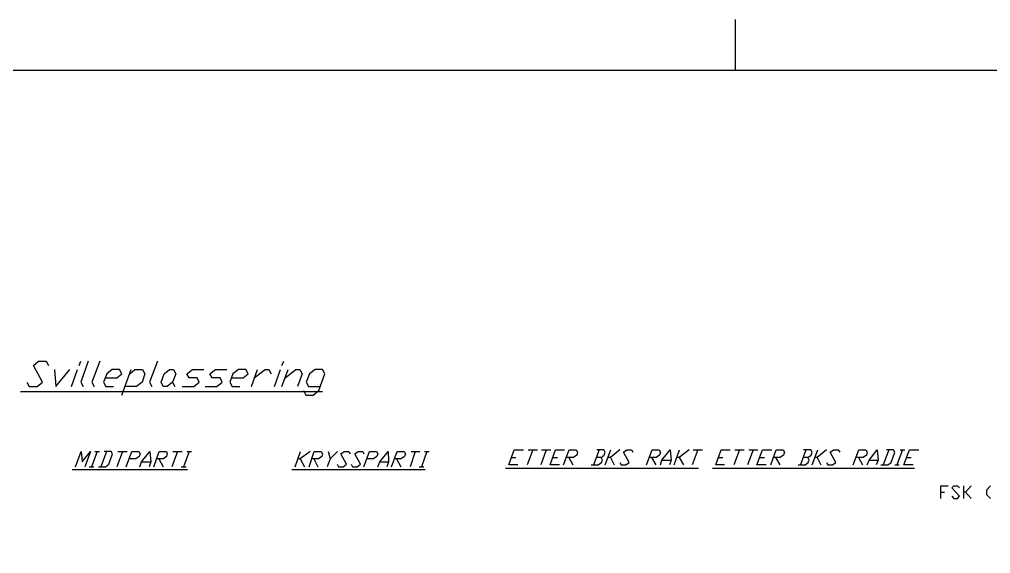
# Model space of a CAD drawing. Header units: millimetres. Extents: x -45 to 90, y -17 to 16.
# Drawn here: x -23.04 to -13.53, y 2.9 to 8.14 of the extents above; entities that cross this region are included whole.
import ezdxf

# ---------------------------------------------------------------- set-up
doc = ezdxf.new("R2010")
doc.units = ezdxf.units.MM
doc.layers.add('PDF_Geometry', color=7, linetype='Continuous')

msp = doc.modelspace()

# ---------------------------------------------------------------- linework, layer by layer
at = {"layer": 'PDF_Geometry', "lineweight": 25}
for points in [[(-16.0261, 8.1368), (-16.0261, 7.6371)], [(-22.9664, 4.5795), (-22.9435, 4.5383), (-22.8656, 4.5383), (-22.8152, 4.5795), (-22.9023, 4.7446), (-22.8518, 4.7858), (-22.7785, 4.7858), (-22.7556, 4.7446)], [(-22.453, 4.7446), (-22.4393, 4.7858)], [(-22.3659, 4.7858), (-22.4393, 4.5795), (-22.4163, 4.5383)], [(-22.2513, 4.7858), (-22.3292, 4.5795), (-22.3063, 4.5383)], [(-21.6875, 4.7858), (-21.7654, 4.5795), (-21.7425, 4.5383)], [(-20.4681, 4.7446), (-20.4498, 4.7858)], [(-22.696, 4.7033), (-22.6822, 4.5383), (-22.5447, 4.7033)], [(-22.5309, 4.5383), (-22.4714, 4.7033)], [(-22.2009, 4.6208), (-22.0863, 4.6208), (-22.0359, 4.662), (-22.0588, 4.7033), (-22.1321, 4.7033), (-22.1826, 4.662), (-22.2146, 4.5795), (-22.1917, 4.5383), (-22.1184, 4.5383)], [(-22.0359, 4.4512), (-21.9442, 4.7033)], [(-21.9579, 4.662), (-21.9075, 4.7033), (-21.8342, 4.7033), (-21.8112, 4.662), (-21.8387, 4.5795), (-21.8938, 4.5383), (-22.0038, 4.5383)], [(-21.4445, 4.5383), (-21.3299, 4.5383), (-21.2795, 4.5795), (-21.2978, 4.6208), (-21.3757, 4.6208), (-21.3987, 4.662), (-21.3437, 4.7033), (-21.2336, 4.7033)], [(-21.2199, 4.5383), (-21.1053, 4.5383), (-21.0549, 4.5795), (-21.0732, 4.6208), (-21.1511, 4.6208), (-21.174, 4.662), (-21.119, 4.7033), (-21.009, 4.7033)], [(-20.9632, 4.6208), (-20.8486, 4.6208), (-20.7981, 4.662), (-20.8211, 4.7033), (-20.8944, 4.7033), (-20.9494, 4.662), (-20.9769, 4.5795), (-20.954, 4.5383), (-20.8807, 4.5383)], [(-20.7661, 4.5383), (-20.7065, 4.7033)], [(-20.7386, 4.6208), (-20.6331, 4.7033), (-20.5964, 4.7033), (-20.5735, 4.662)], [(-20.5414, 4.5383), (-20.4818, 4.7033)], [(-20.4681, 4.5383), (-20.4085, 4.7033)], [(-20.436, 4.6208), (-20.3306, 4.7033), (-20.2939, 4.7033), (-20.271, 4.662), (-20.3168, 4.5383)], [(-20.2572, 4.497), (-20.2343, 4.4512), (-20.161, 4.4512), (-20.1059, 4.497), (-20.0464, 4.662), (-20.0693, 4.7033), (-20.1426, 4.7033), (-20.1976, 4.662), (-20.2297, 4.5795), (-20.2068, 4.5383), (-20.0922, 4.5383)], [(-21.5408, 4.5795), (-21.5179, 4.5383)], [(-23.0306, 4.4879), (-20.0693, 4.4879)], [(-22.4897, 3.7498), (-22.4347, 3.9011), (-22.4255, 3.8002), (-22.343, 3.9011), (-22.398, 3.7498)], [(-22.2788, 3.9011), (-22.3338, 3.7498)], [(-22.3017, 3.9011), (-22.2559, 3.9011)], [(-22.2651, 3.7498), (-22.1963, 3.7498), (-22.1642, 3.7773), (-22.1275, 3.8782), (-22.1413, 3.9011), (-22.2101, 3.9011)], [(-22.1871, 3.9011), (-22.2421, 3.7498)], [(-22.0313, 3.9011), (-22.0863, 3.7498)], [(-22.0771, 3.9011), (-21.9854, 3.9011)], [(-21.9946, 3.7498), (-21.9396, 3.9011), (-21.8708, 3.9011), (-21.8571, 3.8782), (-21.8662, 3.8507), (-21.8983, 3.8277), (-21.9671, 3.8277)], [(-21.8617, 3.7498), (-21.8433, 3.8002), (-21.7608, 3.9011), (-21.7516, 3.8002), (-21.77, 3.7498)], [(-21.7241, 3.7498), (-21.6691, 3.9011), (-21.6004, 3.9011), (-21.5912, 3.8782), (-21.6004, 3.8507), (-21.6279, 3.8277), (-21.6966, 3.8277)], [(-21.4904, 3.9011), (-21.5454, 3.7498)], [(-21.5362, 3.9011), (-21.4445, 3.9011)], [(-21.3757, 3.9011), (-21.4308, 3.7498)], [(-21.3987, 3.9011), (-21.3528, 3.9011)], [(-20.3397, 3.7498), (-20.2847, 3.9011)], [(-20.193, 3.9011), (-20.2893, 3.8277), (-20.3122, 3.8277)], [(-20.2022, 3.7498), (-20.1518, 3.9011), (-20.083, 3.9011), (-20.0693, 3.8782), (-20.0784, 3.8507), (-20.1105, 3.8277), (-20.1747, 3.8277)], [(-20.0143, 3.9011), (-19.9959, 3.8277), (-20.0234, 3.7498)], [(-19.9959, 3.8277), (-19.9226, 3.9011)], [(-19.9272, 3.7773), (-19.9134, 3.7498), (-19.8676, 3.7498), (-19.8355, 3.7773), (-19.8905, 3.8782), (-19.8584, 3.9011), (-19.8126, 3.9011), (-19.7988, 3.8782)], [(-19.7896, 3.7773), (-19.7759, 3.7498), (-19.73, 3.7498), (-19.698, 3.7773), (-19.753, 3.8782), (-19.7209, 3.9011), (-19.675, 3.9011), (-19.6659, 3.8782)], [(-19.6659, 3.7498), (-19.6109, 3.9011), (-19.5421, 3.9011), (-19.5283, 3.8782), (-19.5375, 3.8507), (-19.5696, 3.8277), (-19.6384, 3.8277)], [(-19.5283, 3.7498), (-19.51, 3.8002), (-19.4275, 3.9011), (-19.4229, 3.8002), (-19.4412, 3.7498)], [(-19.3954, 3.7498), (-19.3404, 3.9011), (-19.2716, 3.9011), (-19.2579, 3.8782), (-19.2671, 3.8507), (-19.2991, 3.8277), (-19.3679, 3.8277)], [(-19.1616, 3.9011), (-19.212, 3.7498)], [(-19.2029, 3.9011), (-19.1158, 3.9011)], [(-19.047, 3.9011), (-19.102, 3.7498)], [(-19.0699, 3.9011), (-19.0241, 3.9011)], [(-18.1577, 3.7681), (-18.2448, 3.7681), (-18.1944, 3.9148), (-18.1027, 3.9148)], [(-18.011, 3.9148), (-18.066, 3.7681)], [(-18.0568, 3.9148), (-17.9652, 3.9148)], [(-17.8781, 3.9148), (-17.9331, 3.7681)], [(-17.9239, 3.9148), (-17.8322, 3.9148)], [(-17.7497, 3.7681), (-17.8414, 3.7681), (-17.7864, 3.9148), (-17.6993, 3.9148)], [(-17.7085, 3.7681), (-17.6534, 3.9148), (-17.5847, 3.9148), (-17.5709, 3.8919), (-17.5801, 3.8644), (-17.6122, 3.8415), (-17.6809, 3.8415)], [(-17.3601, 3.9148), (-17.4151, 3.7681)], [(-17.3417, 3.8415), (-17.3096, 3.8644), (-17.3005, 3.8919), (-17.3142, 3.9148), (-17.383, 3.9148)], [(-17.3005, 3.7681), (-17.2455, 3.9148)], [(-17.1584, 3.9148), (-17.25, 3.8415), (-17.273, 3.8415)], [(-17.1584, 3.7911), (-17.1446, 3.7681), (-17.0988, 3.7681), (-17.0667, 3.7911), (-17.1217, 3.8919), (-17.0896, 3.9148), (-17.0438, 3.9148), (-17.03, 3.8919)], [(-16.8971, 3.7681), (-16.8421, 3.9148), (-16.7733, 3.9148), (-16.7595, 3.8919), (-16.7687, 3.8644), (-16.8008, 3.8415), (-16.8696, 3.8415)], [(-16.7595, 3.7681), (-16.7458, 3.814), (-16.6633, 3.9148), (-16.6541, 3.814), (-16.6724, 3.7681)], [(-16.6266, 3.7681), (-16.5716, 3.9148)], [(-16.4799, 3.9148), (-16.5762, 3.8415), (-16.5991, 3.8415)], [(-16.3928, 3.9148), (-16.4478, 3.7681)], [(-16.4387, 3.9148), (-16.347, 3.9148)], [(-16.1315, 3.7681), (-16.2186, 3.7681), (-16.1636, 3.9148), (-16.0765, 3.9148)], [(-15.9848, 3.9148), (-16.0398, 3.7681)], [(-16.0307, 3.9148), (-15.939, 3.9148)], [(-15.8519, 3.9148), (-15.9069, 3.7681)], [(-15.8931, 3.9148), (-15.806, 3.9148)], [(-15.7235, 3.7681), (-15.8152, 3.7681), (-15.7602, 3.9148), (-15.6685, 3.9148)], [(-15.6777, 3.7681), (-15.6273, 3.9148), (-15.5585, 3.9148), (-15.5447, 3.8919), (-15.5539, 3.8644), (-15.586, 3.8415), (-15.6548, 3.8415)], [(-15.3339, 3.9148), (-15.3889, 3.7681)], [(-15.3155, 3.8415), (-15.2835, 3.8644), (-15.2743, 3.8919), (-15.288, 3.9148), (-15.3568, 3.9148)], [(-15.2743, 3.7681), (-15.2193, 3.9148)], [(-15.1322, 3.9148), (-15.2239, 3.8415), (-15.2468, 3.8415)], [(-15.1322, 3.7911), (-15.1184, 3.7681), (-15.0726, 3.7681), (-15.0405, 3.7911), (-15.0955, 3.8919), (-15.0634, 3.9148), (-15.0176, 3.9148), (-15.0038, 3.8919)], [(-14.8709, 3.7681), (-14.8159, 3.9148), (-14.7471, 3.9148), (-14.7334, 3.8919), (-14.7425, 3.8644), (-14.7746, 3.8415), (-14.8434, 3.8415)], [(-14.7334, 3.7681), (-14.715, 3.814), (-14.6371, 3.9148), (-14.6279, 3.814), (-14.6463, 3.7681)], [(-14.6004, 3.7681), (-14.5317, 3.7681), (-14.4996, 3.7911), (-14.4629, 3.8919), (-14.4766, 3.9148), (-14.5454, 3.9148)], [(-14.5225, 3.9148), (-14.5775, 3.7681)], [(-14.3895, 3.9148), (-14.4446, 3.7681)], [(-14.4125, 3.9148), (-14.3666, 3.9148)], [(-14.2841, 3.7681), (-14.3758, 3.7681), (-14.3208, 3.9148), (-14.2291, 3.9148)], [(-21.6737, 3.8277), (-21.6325, 3.7498)], [(-20.2893, 3.8277), (-20.2481, 3.7498)], [(-20.1564, 3.8277), (-20.1151, 3.7498)], [(-19.345, 3.8277), (-19.3037, 3.7498)], [(-18.2173, 3.8415), (-18.176, 3.8415)], [(-17.8139, 3.8415), (-17.768, 3.8415)], [(-17.658, 3.8415), (-17.6168, 3.7681)], [(-17.438, 3.7681), (-17.3692, 3.7681), (-17.3371, 3.7911), (-17.328, 3.814), (-17.3417, 3.8415), (-17.3876, 3.8415)], [(-17.25, 3.8415), (-17.2134, 3.7681)], [(-16.8466, 3.8415), (-16.8054, 3.7681)], [(-16.7458, 3.814), (-16.6541, 3.814)], [(-16.5762, 3.8415), (-16.5349, 3.7681)], [(-16.1911, 3.8415), (-16.1499, 3.8415)], [(-15.7877, 3.8415), (-15.7419, 3.8415)], [(-15.6318, 3.8415), (-15.5906, 3.7681)], [(-15.4118, 3.7681), (-15.343, 3.7681), (-15.311, 3.7911), (-15.3018, 3.814), (-15.3155, 3.8415), (-15.3614, 3.8415)], [(-15.2239, 3.8415), (-15.1872, 3.7681)], [(-14.8205, 3.8415), (-14.7792, 3.7681)], [(-14.715, 3.814), (-14.6279, 3.814)], [(-14.3483, 3.8415), (-14.3025, 3.8415)], [(-22.5218, 3.7223), (-21.3941, 3.7223)], [(-22.3567, 3.7498), (-22.3109, 3.7498)], [(-21.8433, 3.8002), (-21.7516, 3.8002)], [(-21.4537, 3.7498), (-21.4078, 3.7498)], [(-20.3718, 3.7223), (-19.0654, 3.7223)], [(-19.51, 3.8002), (-19.4229, 3.8002)], [(-19.1249, 3.7498), (-19.0791, 3.7498)], [(-18.2769, 3.7361), (-16.3882, 3.7361)], [(-16.2507, 3.7361), (-14.2704, 3.7361)], [(-14.4629, 3.7681), (-14.4216, 3.7681)], [(-14.0137, 3.4381), (-14.0137, 3.5619), (-13.9403, 3.5619)], [(-13.9036, 3.4612), (-13.8853, 3.4381), (-13.8486, 3.4381), (-13.8303, 3.4612), (-13.9036, 3.5435), (-13.8853, 3.5619), (-13.8486, 3.5619), (-13.8303, 3.5435)], [(-13.789, 3.4381), (-13.789, 3.5619)], [(-13.7157, 3.5619), (-13.7707, 3.5023), (-13.789, 3.5023)], [(-13.5277, 3.5619), (-13.5644, 3.5206), (-13.5644, 3.4793), (-13.5277, 3.4381)], [(-14.0137, 3.5023), (-13.977, 3.5023)], [(-13.7707, 3.5023), (-13.7157, 3.4381)]]:
    msp.add_lwpolyline(points, dxfattribs=at)
for points in [[(-44.1267, 7.6371), (-44.1267, -6.2069), (89.3766, -6.2069), (89.3766, 7.6371)], [(-21.5912, 4.5383), (-21.6325, 4.5383), (-21.6508, 4.5795), (-21.6233, 4.662), (-21.5683, 4.7033), (-21.5316, 4.7033), (-21.5087, 4.662), (-21.5408, 4.5795)]]:
    msp.add_lwpolyline(points, close=True, dxfattribs=at)

doc.saveas('drawing.dxf')
